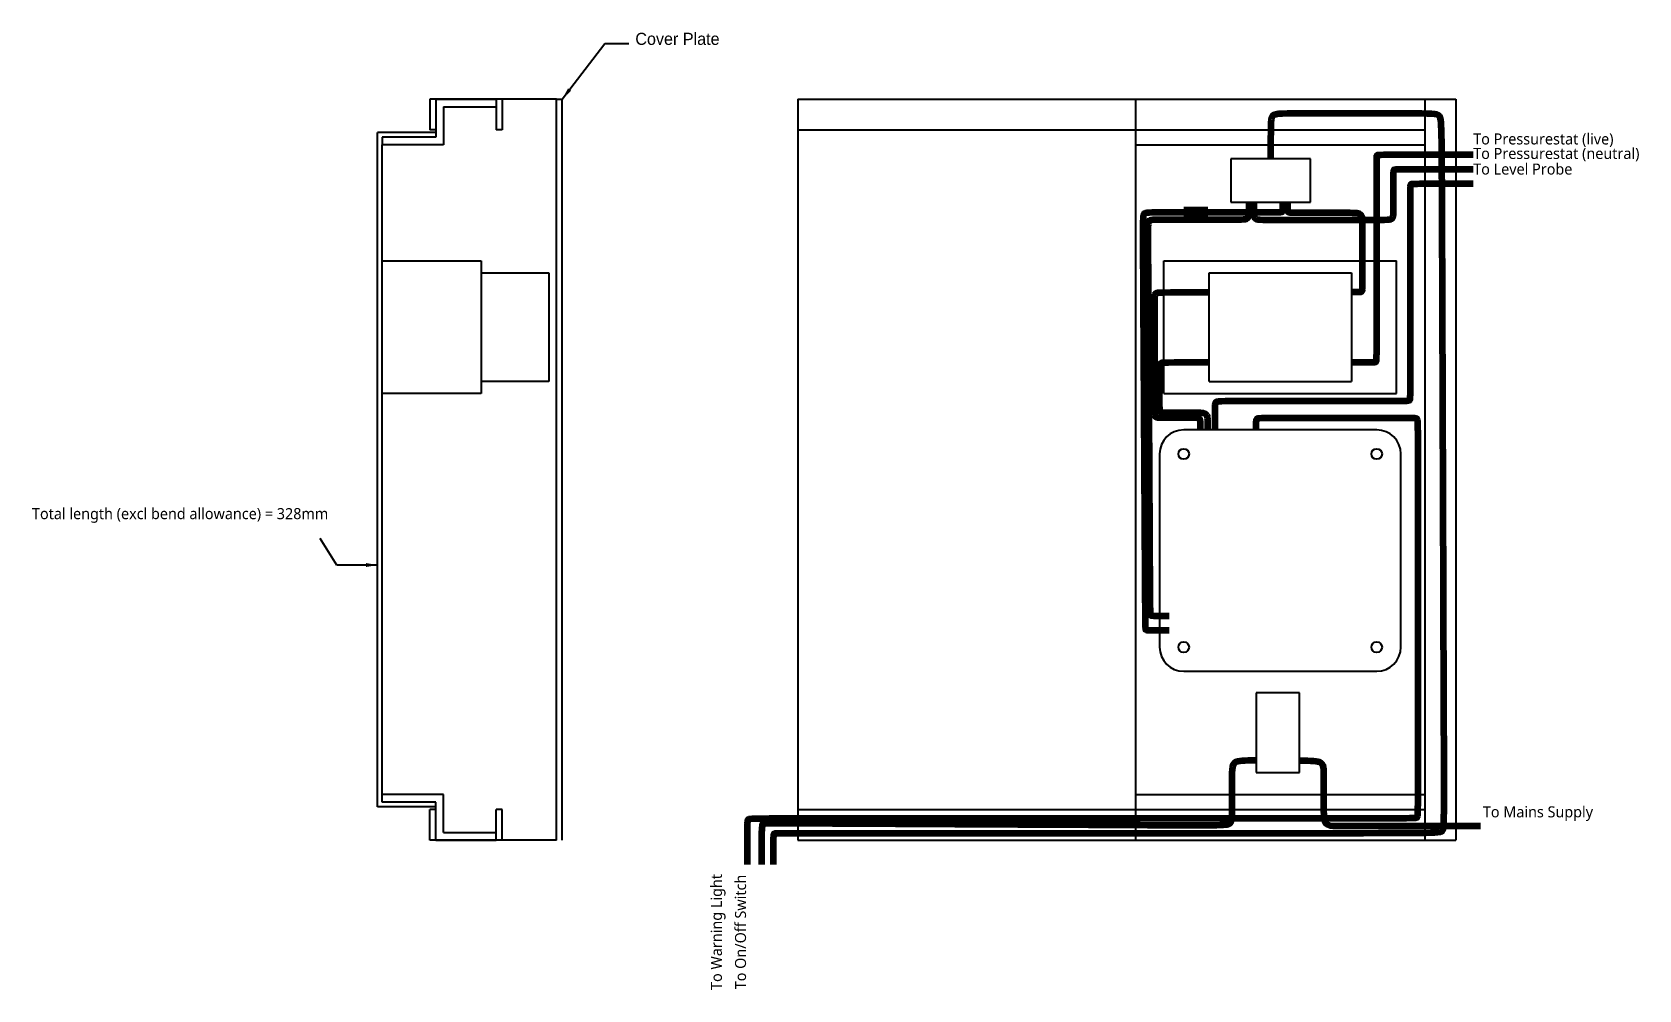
# Model space of a CAD drawing. Header units: millimetres. Extents: x -217 to 449, y -62 to 335.
import ezdxf

# ---------------------------------------------------------------- set-up
doc = ezdxf.new("R2010")
doc.units = ezdxf.units.MM
doc.header["$LTSCALE"] = 0.1
for name, color, linetype, lineweight, true_color in [('live_AC', 1, 'Continuous', 100, 0xff0000), ('loom_AC', 30, 'Continuous', 100, 0xff7f00), ('loom_DC', 3, 'Continuous', 100, 0x00ff00), ('machine_frame', 16, 'Continuous', 25, 0x800000), ('neutral_AC', 4, 'Continuous', 100, 0x00ffff), ('PCB', 96, 'Continuous', 25, 0x008000), ('relay', 178, 'Continuous', 25, 0x000000), ('support_panels', 5, 'Continuous', 25, 0x0000ff), ('terminal_blocks', 178, 'Continuous', 25, 0x000000)]:
    doc.layers.add(name, color=color, linetype=linetype, lineweight=lineweight, true_color=true_color)
doc.styles.add('textstyle11', font='')
doc.styles.add('textstyle12', font='')
doc.styles.add('textstyle13', font='')
doc.styles.add('textstyle14', font='')
doc.styles.add('textstyle15', font='')
doc.styles.add('textstyle16', font='')
doc.styles.add('textstyle17', font='')
doc.styles.add('textstyle18', font='')
doc.styles.get('textstyle11').set_extended_font_data('Noto Sans')
doc.styles.get('textstyle12').set_extended_font_data('Noto Sans')
doc.styles.get('textstyle13').set_extended_font_data('Noto Sans')
doc.styles.get('textstyle14').set_extended_font_data('Noto Sans')
doc.styles.get('textstyle15').set_extended_font_data('Noto Sans')
doc.styles.get('textstyle16').set_extended_font_data('Noto Sans')
doc.styles.get('textstyle17').set_extended_font_data('Noto Sans')
doc.styles.get('textstyle18').set_extended_font_data('Noto Sans')
doc.dimstyles.new('QCADDimStyle', dxfattribs={"dimtxt": 5, "dimasz": 5, "dimexe": 2.5, "dimexo": 1.25, "dimgap": 1.25, "dimtad": 1, "dimtoh": 1, "dimdec": 4, "dimzin": 0, "dimdsep": 46, "dimtxsty": 'Standard', "dimcen": 0.09, "dimadec": 0, "dimazin": 0, "dimtfac": 1, "dimtdec": 4, "dimtofl": 0, "dimtmove": 0, "dimatfit": 3, "dimfxl": 1, "dimtolj": 1, "dimtzin": 0, "dimarcsym": 0})

msp = doc.modelspace()

# ---------------------------------------------------------------- linework, layer by layer
at = {"layer": 'live_AC'}
for p, q in [((270, 261), (260, 261)), ((260, 261), (260, 259)), ((270, 259), (270, 261)), ((260, 259), (270, 259))]:
    msp.add_line(p, q, dxfattribs=at)
for points in [[(329.5, 198), (339, 198), (340, 198), (340, 199), (340, 283), (340, 284), (341, 284), (380, 284), (380, 284)], [(301, 264), (301, 261), (301, 260), (300, 260), (246, 260), (243, 260), (243, 257), (244, 88), (244, 87), (245, 87), (254, 87)], [(303, 264), (303, 261), (303, 260), (304, 260), (329, 260), (334, 260), (334, 256), (334, 228), (334, 227), (333, 227), (329.5, 227)]]:
    msp.add_open_spline(points, degree=3, dxfattribs=at)
at = {"layer": 'loom_AC'}
for points in [[(90, -10), (90, 2), (90, 3), (91, 3), (364, 3), (368, 3), (368, 9), (367, 295), (367, 301), (361, 301), (300, 301), (296, 301), (296, 296), (296.03, 282.27)], [(290, 33), (285, 33), (280, 33), (280, 28), (280, 23), (280, 12), (280, 6), (275, 6), (90, 7), (85, 7), (85, 7), (85, -10)], [(308, 33), (313, 33), (318, 33), (318, 28), (318, 23), (318, 18), (318, 12.75), (318, 6), (323, 6), (328, 6), (383, 6)]]:
    msp.add_open_spline(points, degree=3, dxfattribs=at)
at = {"layer": 'loom_DC'}
for points in [[(273, 170), (273, 180), (273, 182), (275, 182), (352, 182), (354, 182), (354, 184), (354, 271), (354, 272), (355, 272), (380, 272)], [(267, 170), (267, 173), (267, 175), (265, 175), (250, 175), (248, 175), (248, 177), (248, 225), (248, 227), (250, 227), (270.5, 227)], [(270, 170), (270, 174), (270, 177), (267, 177), (252, 177), (250, 177), (250, 180), (250, 196), (250, 198), (252, 198), (270.5, 198)], [(290, 170), (290, 173), (290, 175), (292, 175), (355, 175), (357, 175), (357, 173), (357, 11), (357, 9), (355, 9), (81, 9), (79, 9), (79, 7), (79, -10)]]:
    msp.add_open_spline(points, degree=3, dxfattribs=at)
at = {"layer": 'machine_frame'}
for p, q in [((-52.5, 307), (-52.5, 294.25)), ((0, 307), (-52.5, 307)), ((-50, 307), (-50, 294.25)), ((-25, 307), (-25, 294.25)), ((-22.5, 307), (-22.5, 294.25)), ((0, 0), (0, 307)), ((0, 307), (2.4, 307)), ((2.4, 0), (2.4, 307)), ((100, 307), (372.8, 307)), ((100, 307), (100, 0)), ((360, 307), (360, 0)), ((372.8, 307), (372.8, 0)), ((-50, 294.25), (-52.5, 294.25)), ((-22.5, 294.25), (-25, 294.25)), ((100, 294.25), (360, 294.25)), ((-52.5, 0), (-52.5, 12.75)), ((-50, 12.75), (-52.5, 12.75)), ((-50, 0), (-50, 12.75)), ((-25, 0), (-25, 12.75)), ((-22.5, 12.75), (-25, 12.75)), ((-22.5, 0), (-22.5, 12.75)), ((100, 12.75), (360, 12.75)), ((0, 0), (-52.5, 0)), ((100, 0), (372.8, 0))]:
    msp.add_line(p, q, dxfattribs=at)
at = {"layer": 'neutral_AC'}
for points in [[(289.01, 264.27), (289, 260), (289, 257), (292, 257), (344, 257), (347, 257), (347, 261), (347, 277), (347, 278), (348, 278), (380, 278)], [(286.99, 264.27), (287, 260), (287, 257), (284, 257), (248, 257), (245, 257), (245.13, 254), (246, 94), (246, 93), (247, 93), (254, 93)]]:
    msp.add_open_spline(points, degree=3, dxfattribs=at)
at = {"layer": 'PCB'}
for p, q in [((340, 170), (260, 170)), ((250, 160), (250, 80)), ((350, 80), (350, 160)), ((260, 70), (340, 70))]:
    msp.add_line(p, q, dxfattribs=at)
for centre, start, end in [((260, 160), 90, 180), ((340, 160), 0, 90), ((260, 80), 180, 270), ((340, 80), 270, 0)]:
    msp.add_arc(centre, 10, start, end, dxfattribs=at)
at = {"layer": 'relay'}
for p, q in [((-72.22, 240), (-31.22, 240)), ((-72.22, 185), (-72.22, 240)), ((-31.22, 240), (-31.22, 185)), ((251.8, 185), (251.8, 240)), ((251.8, 240), (348.2, 240)), ((348.2, 185), (348.2, 240)), ((-31.22, 235), (-3.22, 235)), ((-3.22, 235), (-3.22, 190)), ((270.5, 235), (329.5, 235)), ((270.5, 190), (270.5, 235)), ((329.5, 235), (329.5, 190)), ((-3.22, 190), (-31.22, 190)), ((270.5, 190), (329.5, 190)), ((-31.22, 185), (-72.22, 185)), ((251.8, 185), (348.2, 185))]:
    msp.add_line(p, q, dxfattribs=at)
at = {"layer": 'support_panels'}
for p, q in [((-50, 307), (-25, 307)), ((-50, 307), (-50, 291.18)), ((-25, 307), (-25, 303.82)), ((240, 307), (240, 0)), ((360, 307), (360, 0)), ((-46.82, 303.82), (-46.82, 288)), ((-46.82, 303.82), (-25, 303.82)), ((-74.22, 13.82), (-74.22, 293.18)), ((-50, 293.18), (-74.22, 293.18)), ((-50, 291.18), (-72.22, 291.18)), ((-72.22, 291.18), (-72.22, 288)), ((-72.22, 19), (-72.22, 288)), ((-46.82, 288), (-72.22, 288)), ((240, 288), (360, 288)), ((-50, 13.82), (-74.22, 13.82)), ((-46.82, 19), (-72.22, 19)), ((-72.22, 15.82), (-72.22, 19)), ((-50, 15.82), (-72.22, 15.82)), ((-50, 0), (-50, 15.82)), ((-46.82, 3.18), (-46.82, 19)), ((240, 19), (360, 19)), ((-50, 0), (-25, 0)), ((-46.82, 3.18), (-25, 3.18)), ((-25, 0), (-25, 3.18))]:
    msp.add_line(p, q, dxfattribs=at)
for centre in [(260, 160), (340, 160), (260, 80), (340, 80)]:
    msp.add_circle(centre, 2.2, dxfattribs=at)
at = {"layer": 'terminal_blocks'}
for p, q in [((312.53, 282.27), (279.53, 282.27)), ((279.53, 282.27), (279.53, 264.27)), ((312.53, 264.27), (312.53, 282.27)), ((279.53, 264.27), (312.53, 264.27)), ((308, 61), (290, 61)), ((290, 61), (290, 28)), ((308, 28), (308, 61)), ((290, 28), (308, 28))]:
    msp.add_line(p, q, dxfattribs=at)

# ---------------------------------------------------------------- texts
at = {"layer": 'live_AC', "char_height": 16, "attachment_point": 4}
for s, insert, style in [('\\H4.57143;To Pressurestat (live)', (380, 290), 'textstyle12'), ('\\H4.57143;To Pressurestat (neutral)', (380, 284), 'textstyle13')]:
    msp.add_mtext(s, dxfattribs=dict(at, insert=insert, style=style))
at = {"layer": 'loom_AC', "insert": (384, 11), "char_height": 16, "attachment_point": 4, "style": 'textstyle15'}
msp.add_mtext('\\H4.57143;To Mains Supply', dxfattribs=at)
at = {"layer": 'loom_AC', "insert": (74, -38), "char_height": 16, "attachment_point": 2, "rotation": 90, "style": 'textstyle16'}
msp.add_mtext('\\H4.57143;To On/Off Switch', dxfattribs=at)
at = {"layer": 'loom_DC', "insert": (380, 278), "char_height": 16, "attachment_point": 4, "style": 'textstyle14'}
msp.add_mtext('\\H4.57143;To Level Probe', dxfattribs=at)
at = {"layer": 'loom_DC', "insert": (64, -38), "char_height": 16, "attachment_point": 2, "rotation": 90, "style": 'textstyle17'}
msp.add_mtext('\\H4.57143;To Warning Light', dxfattribs=at)
at = {"layer": 'machine_frame', "insert": (32.68, 334.47), "char_height": 5, "attachment_point": 1, "style": 'textstyle11'}
msp.add_mtext('\\fDEC Terminal|b0|i0|c0|p0;Cover Plate', dxfattribs=at)
at = {"layer": 'support_panels', "insert": (-217.4, 134.52), "char_height": 16, "attachment_point": 4, "style": 'textstyle18'}
msp.add_mtext('\\H4.57143;Total length (excl bend allowance) = 328mm', dxfattribs=at)

# ---------------------------------------------------------------- leaders
at = {"layer": 'machine_frame'}
msp.add_leader([(2.4, 307), (20, 330), (30, 330)], dimstyle='QCADDimStyle', dxfattribs=at)
at = {"layer": 'support_panels'}
msp.add_leader([(-74, 114), (-91, 114), (-98, 125)], dimstyle='QCADDimStyle', dxfattribs=at)

doc.saveas('drawing.dxf')
